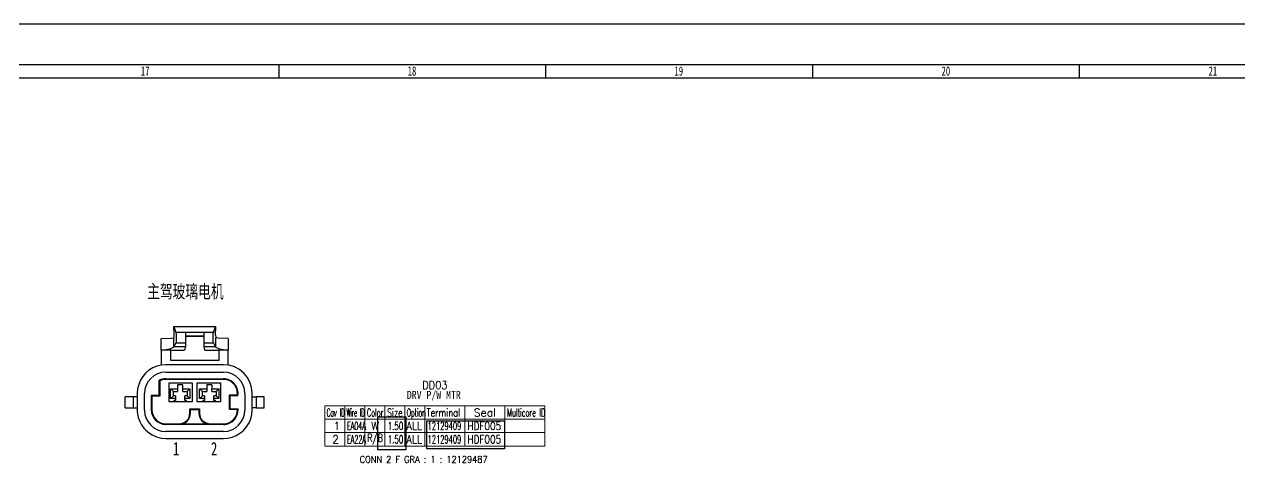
# Model space of a CAD drawing. Header units: inches. Extents: x 47316 to 59086, y 3141 to 11743.
# Drawn here: x 48940.9 to 49396.4, y 8923.1 to 9087.3 of the extents above; entities that cross this region are included whole.
import ezdxf

# ---------------------------------------------------------------- set-up
doc = ezdxf.new("R2010")
doc.units = ezdxf.units.IN
doc.header["$MEASUREMENT"] = 0
doc.styles.add('MtX_SimSun', font='')
doc.styles.get("Standard").update_dxf_attribs({"font": ''})
doc.styles.get('MtX_SimSun').set_extended_font_data('SimSun')
doc.styles.get('Standard').set_extended_font_data('SimSun')

msp = doc.modelspace()

# ---------------------------------------------------------------- linework, layer by layer
at = {"color": 0, "lineweight": -3}
for p, q in [((49694.34, 9087.33), (47316.34, 9087.33)), ((47336.34, 9072.33), (49636.34, 9072.33)), ((49036.34, 9067.33), (49036.34, 9072.33)), ((49136.34, 9067.33), (49136.34, 9072.33)), ((49236.34, 9067.33), (49236.34, 9072.33)), ((49336.34, 9067.33), (49336.34, 9072.33)), ((47336.34, 9067.33), (49674.34, 9067.33)), ((48992.22, 8969.6), (48995.95, 8969.77)), ((48995.95, 8969.77), (48996.77, 8969.86)), ((48996.81, 8969.87), (48996.8, 8969.87)), ((48996.8, 8969.87), (48996.8, 8969.87)), ((48996.82, 8969.92), (48996.81, 8969.88)), ((48996.81, 8969.88), (48996.81, 8969.87)), ((48996.85, 8970.15), (48996.82, 8969.92)), ((48996.86, 8970.87), (48996.85, 8970.15)), ((48997.71, 8971.83), (48997.77, 8971.52)), ((48997.77, 8971.52), (48997.83, 8970.4)), ((48997.83, 8969.37), (48997.78, 8968.46)), ((48997.83, 8970.4), (48997.83, 8969.37)), ((49011.6, 8970.09), (49011.65, 8971.29)), ((49011.63, 8968.84), (49011.6, 8970.09)), ((49011.65, 8971.29), (49011.73, 8971.83)), ((49012.58, 8970.87), (49012.59, 8970.15)), ((49012.59, 8970.15), (49012.62, 8969.92)), ((49012.62, 8969.92), (49012.63, 8969.88)), ((49012.63, 8969.88), (49012.64, 8969.87)), ((49012.64, 8969.87), (49012.64, 8969.87)), ((49012.64, 8969.87), (49012.64, 8969.87)), ((49013.49, 8969.77), (49012.67, 8969.86)), ((49017.22, 8969.6), (49013.49, 8969.77)), ((48997.73, 8968.1), (48997.7, 8968)), ((48997.78, 8968.46), (48997.73, 8968.1)), ((49011.7, 8968.17), (49011.63, 8968.84)), ((49011.75, 8968), (49011.7, 8968.17)), ((48985.28, 8955.42), (48984.4, 8954)), ((48986.29, 8956.61), (48985.28, 8955.42)), ((48987.55, 8957.71), (48986.29, 8956.61)), ((48989.01, 8958.61), (48987.55, 8957.71)), ((48990.56, 8959.26), (48989.01, 8958.61)), ((48992.22, 8959.67), (48990.56, 8959.26)), ((48993.93, 8959.81), (48992.22, 8959.67)), ((48983.74, 8952.43), (48983.34, 8950.78)), ((48984.4, 8954), (48983.74, 8952.43)), ((48983.34, 8950.78), (48983.2, 8949.08)), ((49026.11, 8941.2), (49026.25, 8942.85)), ((48983.28, 8941.53), (48983.59, 8940.02)), ((48983.59, 8940.02), (48984.11, 8938.57)), ((48984.11, 8938.57), (48984.82, 8937.22)), ((48984.82, 8937.22), (48985.72, 8935.98)), ((49024.16, 8936.54), (49025.08, 8938.04)), ((49025.08, 8938.04), (49025.71, 8939.58)), ((49025.71, 8939.58), (49026.11, 8941.2)), ((48985.72, 8935.98), (48986.24, 8935.4)), ((48986.24, 8935.4), (48987.12, 8934.6)), ((48987.12, 8934.6), (48988.1, 8933.89)), ((48988.1, 8933.89), (48988.77, 8933.49)), ((48988.77, 8933.49), (48990.41, 8932.76)), ((48990.41, 8932.76), (48992.15, 8932.31)), ((49017.19, 8932.29), (49018.8, 8932.68)), ((49018.8, 8932.68), (49020.07, 8933.18)), ((49020.07, 8933.18), (49021.27, 8933.84)), ((49021.27, 8933.84), (49022.39, 8934.65)), ((49022.39, 8934.65), (49023.01, 8935.21)), ((49023.01, 8935.21), (49024.16, 8936.54)), ((48992.15, 8932.31), (48993.93, 8932.16)), ((49015.52, 8932.16), (49017.19, 8932.29))]:
    msp.add_line(p, q, dxfattribs=at)
at = {"color": 0, "lineweight": -3, "ltscale": 0.002187}
for p, q in [((48996.79, 8974.12), (48996.96, 8974.12)), ((49012.48, 8974.12), (49012.65, 8974.12))]:
    msp.add_line(p, q, dxfattribs=at)
at = {"color": 0, "lineweight": -3, "ltscale": 0.040658}
for p, q in [((48996.79, 8974.12), (48996.86, 8970.87)), ((49012.58, 8970.87), (49012.65, 8974.12))]:
    msp.add_line(p, q, dxfattribs=at)
at = {"color": 0, "lineweight": -3, "ltscale": 0.193939}
msp.add_line((48996.96, 8974.12), (49012.48, 8974.12), dxfattribs=at)
at = {"color": 0, "lineweight": -3, "ltscale": 0.030101}
for p, q in [((48996.96, 8974.12), (48997.71, 8971.83)), ((49011.73, 8971.83), (49012.48, 8974.12))]:
    msp.add_line(p, q, dxfattribs=at)
at = {"color": 0, "lineweight": -3, "ltscale": 0.054741}
for p, q in [((48992.22, 8965.22), (48992.22, 8969.6)), ((49017.22, 8969.6), (49017.22, 8965.22))]:
    msp.add_line(p, q, dxfattribs=at)
at = {"color": 0, "lineweight": -3, "ltscale": 0.000348626}
for p, q in [((48996.77, 8969.86), (48996.8, 8969.87)), ((49012.64, 8969.87), (49012.67, 8969.86))]:
    msp.add_line(p, q, dxfattribs=at)
at = {"color": 0, "lineweight": -3, "ltscale": 0.043813}
for p, q in [((48996.77, 8969.86), (48996.77, 8966.35)), ((49012.67, 8966.35), (49012.67, 8969.86))]:
    msp.add_line(p, q, dxfattribs=at)
at = {"color": 0, "lineweight": -3, "ltscale": 0.043921}
for p, q in [((49001.22, 8971.83), (48997.71, 8971.83)), ((49011.73, 8971.83), (49008.22, 8971.83))]:
    msp.add_line(p, q, dxfattribs=at)
at = {"color": 0, "lineweight": -3, "ltscale": 0.087411}
for p, q in [((49001.22, 8971.98), (49008.22, 8971.98)), ((49008.22, 8970.52), (49001.22, 8970.52))]:
    msp.add_line(p, q, dxfattribs=at)
at = {"color": 0, "lineweight": -3, "ltscale": 0.00182}
for p, q in [((49001.22, 8971.83), (49001.22, 8971.98)), ((49008.22, 8971.83), (49008.22, 8971.98))]:
    msp.add_line(p, q, dxfattribs=at)
at = {"color": 0, "lineweight": -3, "ltscale": 0.047924}
for p, q in [((49001.22, 8971.83), (49001.22, 8968)), ((49008.22, 8968), (49008.22, 8971.83))]:
    msp.add_line(p, q, dxfattribs=at)
at = {"color": 0, "lineweight": -3, "ltscale": 0.087524}
msp.add_line((49008.22, 8970.38), (49001.22, 8970.38), dxfattribs=at)
at = {"color": 0, "lineweight": -3, "ltscale": 0.04375}
for p, q in [((48995.72, 8965.22), (48992.22, 8965.22)), ((49017.22, 8965.22), (49013.72, 8965.22))]:
    msp.add_line(p, q, dxfattribs=at)
at = {"color": 0, "lineweight": -3, "ltscale": 0.069428}
msp.add_line((48992.22, 8965.22), (48992.22, 8959.67), dxfattribs=at)
at = {"color": 0, "lineweight": -3, "ltscale": 0.065106}
for p, q in [((48995.72, 8965.22), (49000.93, 8965.22)), ((49008.51, 8965.22), (49013.72, 8965.22))]:
    msp.add_line(p, q, dxfattribs=at)
at = {"color": 0, "lineweight": -3, "ltscale": 0.04875}
for p, q in [((48995.72, 8961.32), (48995.72, 8965.22)), ((49013.72, 8965.22), (49013.72, 8961.32))]:
    msp.add_line(p, q, dxfattribs=at)
at = {"color": 0, "lineweight": -3, "ltscale": 0.003202}
for p, q in [((48996.96, 8966.52), (48996.77, 8966.35)), ((49012.67, 8966.35), (49012.48, 8966.52))]:
    msp.add_line(p, q, dxfattribs=at)
at = {"color": 0, "lineweight": -3, "ltscale": 0.020609}
for p, q in [((48997.7, 8968), (48996.96, 8966.52)), ((49011.75, 8968), (49012.48, 8966.52))]:
    msp.add_line(p, q, dxfattribs=at)
at = {"color": 0, "lineweight": -3, "ltscale": 0.053264}
for p, q in [((49001.22, 8966.52), (48996.96, 8966.52)), ((49012.48, 8966.52), (49008.22, 8966.52))]:
    msp.add_line(p, q, dxfattribs=at)
at = {"color": 0, "lineweight": -3, "ltscale": 0.044104}
for p, q in [((48997.7, 8968), (49001.22, 8968)), ((49008.22, 8968), (49011.75, 8968))]:
    msp.add_line(p, q, dxfattribs=at)
at = {"color": 0, "lineweight": -3, "ltscale": 0.016663}
for p, q in [((49001.22, 8966.52), (49000.93, 8965.22)), ((49008.51, 8965.22), (49008.22, 8966.52))]:
    msp.add_line(p, q, dxfattribs=at)
at = {"color": 0, "lineweight": -3, "ltscale": 0.018462}
for p, q in [((49001.22, 8968), (49001.22, 8966.52)), ((49008.22, 8966.52), (49008.22, 8968))]:
    msp.add_line(p, q, dxfattribs=at)
at = {"color": 0, "lineweight": -3, "ltscale": 0.069385}
msp.add_line((49017.22, 8959.67), (49017.22, 8965.22), dxfattribs=at)
at = {"color": 0, "lineweight": -3, "ltscale": 0.225}
msp.add_line((49013.72, 8961.32), (48995.72, 8961.32), dxfattribs=at)
at = {"color": 0, "lineweight": -3, "ltscale": 0.269873}
for p, q in [((49015.52, 8959.81), (48993.93, 8959.81)), ((48993.93, 8932.16), (49015.52, 8932.16))]:
    msp.add_line(p, q, dxfattribs=at)
at = {"color": 0, "lineweight": -3, "ltscale": 0.27}
for p, q in [((48993.93, 8957.05), (49015.53, 8957.05)), ((49015.53, 8934.8), (48993.93, 8934.8))]:
    msp.add_line(p, q, dxfattribs=at)
at = {"color": 0, "lineweight": -3, "ltscale": 0.071476}
msp.add_line((48991.47, 8948.23), (48991.47, 8953.95), dxfattribs=at)
at = {"color": 0, "lineweight": -3, "ltscale": 0.003694}
msp.add_line((48991.47, 8953.95), (48991.72, 8953.8), dxfattribs=at)
at = {"color": 0, "lineweight": -3, "ltscale": 0.072646}
msp.add_line((48991.72, 8953.8), (48991.72, 8947.98), dxfattribs=at)
at = {"color": 0, "lineweight": -3, "ltscale": 0.270001}
for p, q in [((48993.92, 8954.53), (49015.52, 8954.53)), ((49015.52, 8954.28), (48993.92, 8954.28)), ((49015.52, 8937.43), (48993.92, 8937.43))]:
    msp.add_line(p, q, dxfattribs=at)
at = {"color": 0, "lineweight": -3, "ltscale": 0.003131}
for p, q in [((48993.92, 8954.28), (48993.92, 8954.53)), ((49015.52, 8954.53), (49015.52, 8954.28)), ((48988.72, 8942.88), (48988.47, 8942.88)), ((48993.92, 8937.43), (48993.92, 8937.68)), ((49015.52, 8937.68), (49015.52, 8937.43))]:
    msp.add_line(p, q, dxfattribs=at)
at = {"color": 0, "lineweight": -3, "ltscale": 0.1125}
for p, q in [((48995.14, 8945.86), (48995.14, 8953.06)), ((49003.78, 8953.06), (49003.78, 8945.86)), ((49005.7, 8945.86), (49005.7, 8953.06)), ((49014.34, 8953.06), (49014.34, 8945.86))]:
    msp.add_line(p, q, dxfattribs=at)
at = {"color": 0, "lineweight": -3, "ltscale": 0.134998}
msp.add_line((48995.14, 8953.06), (49003.78, 8953.06), dxfattribs=at)
at = {"color": 0, "lineweight": -3, "ltscale": 0.022501}
for p, q in [((48998.34, 8952.26), (48998.34, 8950.82)), ((49000.26, 8950.82), (49000.26, 8952.26)), ((49009.22, 8952.26), (49009.22, 8950.82)), ((49011.14, 8952.26), (49011.14, 8950.82))]:
    msp.add_line(p, q, dxfattribs=at)
at = {"color": 0, "lineweight": -3, "ltscale": 0.029999}
msp.add_line((49000.26, 8952.26), (48998.34, 8952.26), dxfattribs=at)
at = {"color": 0, "lineweight": -3, "ltscale": 0.135001}
msp.add_line((49005.7, 8953.06), (49014.34, 8953.06), dxfattribs=at)
at = {"color": 0, "lineweight": -3, "ltscale": 0.030002}
msp.add_line((49011.14, 8952.26), (49009.22, 8952.26), dxfattribs=at)
at = {"color": 0, "lineweight": -3, "ltscale": 0.0375}
for p, q in [((48981.72, 8947.77), (48978.72, 8947.78)), ((48991.47, 8948.23), (48988.47, 8948.23)), ((48991.72, 8947.98), (48988.72, 8947.98)), ((49030.72, 8947.78), (49027.72, 8947.77)), ((48978.72, 8943.67), (48981.72, 8943.68)), ((49027.72, 8943.68), (49030.72, 8943.67))]:
    msp.add_line(p, q, dxfattribs=at)
at = {"color": 0, "lineweight": -3, "ltscale": 0.051309}
for p, q in [((48978.72, 8943.67), (48978.72, 8947.78)), ((49030.72, 8943.67), (49030.72, 8947.78))]:
    msp.add_line(p, q, dxfattribs=at)
at = {"color": 0, "lineweight": -3, "ltscale": 0.01844}
for p, q in [((48983.2, 8947.81), (48981.72, 8947.81)), ((49026.25, 8947.81), (49027.72, 8947.81)), ((48981.72, 8943.63), (48983.2, 8943.63)), ((49027.72, 8943.63), (49026.25, 8943.63))]:
    msp.add_line(p, q, dxfattribs=at)
at = {"color": 0, "lineweight": -3, "ltscale": 0.052269}
for p, q in [((48981.72, 8947.81), (48981.72, 8943.63)), ((49027.72, 8947.81), (49027.72, 8943.63))]:
    msp.add_line(p, q, dxfattribs=at)
at = {"color": 0, "lineweight": -3, "ltscale": 0.076723}
for p, q in [((48983.2, 8949.02), (48983.2, 8942.88)), ((49026.25, 8942.88), (49026.25, 8949.02))]:
    msp.add_line(p, q, dxfattribs=at)
at = {"color": 0, "lineweight": -3, "ltscale": 0.0775}
for p, q in [((48985.91, 8942.82), (48985.91, 8949.02)), ((49023.56, 8949.02), (49023.56, 8942.82))]:
    msp.add_line(p, q, dxfattribs=at)
at = {"color": 0, "lineweight": -3, "ltscale": 0.066881}
msp.add_line((48988.47, 8948.23), (48988.47, 8942.88), dxfattribs=at)
at = {"color": 0, "lineweight": -3, "ltscale": 0.004428}
for p, q in [((48988.47, 8948.23), (48988.72, 8947.98)), ((48991.72, 8947.98), (48991.47, 8948.23)), ((49017.72, 8948.47), (49017.97, 8948.22)), ((49017.72, 8942.97), (49017.97, 8943.22))]:
    msp.add_line(p, q, dxfattribs=at)
at = {"color": 0, "lineweight": -3, "ltscale": 0.06375}
msp.add_line((48988.72, 8947.98), (48988.72, 8942.88), dxfattribs=at)
at = {"color": 0, "lineweight": -3, "ltscale": 0.0575}
for p, q in [((48995.7, 8947.14), (48995.7, 8950.82)), ((49002.9, 8950.82), (49002.9, 8947.14)), ((49006.58, 8947.14), (49006.58, 8950.82)), ((49013.78, 8950.82), (49013.78, 8947.14))]:
    msp.add_line(p, q, dxfattribs=at)
at = {"color": 0, "lineweight": -3, "ltscale": 0.041251}
for p, q in [((48995.7, 8950.82), (48998.34, 8950.82)), ((49000.26, 8950.82), (49002.9, 8950.82)), ((49006.58, 8950.82), (49009.22, 8950.82))]:
    msp.add_line(p, q, dxfattribs=at)
at = {"color": 0, "lineweight": -3, "ltscale": 0.022982}
for p, q in [((48996.74, 8949.78), (48995.7, 8950.82)), ((49001.86, 8949.78), (49002.9, 8950.82)), ((49007.62, 8949.78), (49006.58, 8950.82))]:
    msp.add_line(p, q, dxfattribs=at)
at = {"color": 0, "lineweight": -3, "ltscale": 0.022981}
for p, q in [((48996.74, 8948.18), (48995.7, 8947.14)), ((49001.86, 8948.18), (49002.9, 8947.14)), ((49007.62, 8948.18), (49006.58, 8947.14))]:
    msp.add_line(p, q, dxfattribs=at)
at = {"color": 0, "lineweight": -3, "ltscale": 0.028751}
for p, q in [((48997.54, 8947.14), (48995.7, 8947.14)), ((49002.9, 8947.14), (49001.06, 8947.14)), ((49008.42, 8947.14), (49006.58, 8947.14))]:
    msp.add_line(p, q, dxfattribs=at)
at = {"color": 0, "lineweight": -3, "ltscale": 0.025}
for p, q in [((48996.74, 8948.18), (48996.74, 8949.78)), ((48996.74, 8949.78), (48998.34, 8949.78)), ((49000.26, 8949.78), (49001.86, 8949.78)), ((49001.86, 8949.78), (49001.86, 8948.18)), ((49007.62, 8948.18), (49007.62, 8949.78)), ((49007.62, 8949.78), (49009.22, 8949.78)), ((49011.14, 8949.78), (49012.74, 8949.78)), ((49012.74, 8949.78), (49012.74, 8948.18))]:
    msp.add_line(p, q, dxfattribs=at)
at = {"color": 0, "lineweight": -3, "ltscale": 0.0125}
for p, q in [((48997.54, 8948.18), (48996.74, 8948.18)), ((49001.86, 8948.18), (49001.06, 8948.18)), ((49008.42, 8948.18), (49007.62, 8948.18)), ((49012.74, 8948.18), (49011.94, 8948.18))]:
    msp.add_line(p, q, dxfattribs=at)
at = {"color": 0, "lineweight": -3, "ltscale": 0.008749}
for p, q in [((48996.9, 8946.42), (48996.9, 8945.86)), ((49001.7, 8945.86), (49001.7, 8946.42)), ((49007.78, 8946.42), (49007.78, 8945.86)), ((49012.58, 8945.86), (49012.58, 8946.42))]:
    msp.add_line(p, q, dxfattribs=at)
at = {"color": 0, "lineweight": -3, "ltscale": 0.010001}
for p, q in [((48997.54, 8946.42), (48996.9, 8946.42)), ((49001.7, 8946.42), (49001.06, 8946.42)), ((49008.42, 8946.42), (49007.78, 8946.42))]:
    msp.add_line(p, q, dxfattribs=at)
at = {"color": 0, "lineweight": -3, "ltscale": 0.016249}
for p, q in [((48997.54, 8948.18), (48997.54, 8947.14)), ((49001.06, 8947.14), (49001.06, 8948.18)), ((49008.42, 8948.18), (49008.42, 8947.14)), ((49011.94, 8947.14), (49011.94, 8948.18))]:
    msp.add_line(p, q, dxfattribs=at)
at = {"color": 0, "lineweight": -3, "ltscale": 0.01125}
for p, q in [((48997.54, 8947.14), (48997.54, 8946.42)), ((49001.06, 8946.42), (49001.06, 8947.14)), ((49008.42, 8947.14), (49008.42, 8946.42)), ((49011.94, 8946.42), (49011.94, 8947.14))]:
    msp.add_line(p, q, dxfattribs=at)
at = {"color": 0, "lineweight": -3, "ltscale": 0.016251}
for p, q in [((48998.34, 8950.82), (48998.34, 8949.78)), ((49000.26, 8949.78), (49000.26, 8950.82)), ((49009.22, 8950.82), (49009.22, 8949.78)), ((49011.14, 8949.78), (49011.14, 8950.82))]:
    msp.add_line(p, q, dxfattribs=at)
at = {"color": 0, "lineweight": -3, "ltscale": 0.041248}
msp.add_line((49011.14, 8950.82), (49013.78, 8950.82), dxfattribs=at)
at = {"color": 0, "lineweight": -3, "ltscale": 0.028748}
msp.add_line((49013.78, 8947.14), (49011.94, 8947.14), dxfattribs=at)
at = {"color": 0, "lineweight": -3, "ltscale": 0.009998}
msp.add_line((49012.58, 8946.42), (49011.94, 8946.42), dxfattribs=at)
at = {"color": 0, "lineweight": -3, "ltscale": 0.02298}
msp.add_line((49012.74, 8949.78), (49013.78, 8950.82), dxfattribs=at)
at = {"color": 0, "lineweight": -3, "ltscale": 0.022979}
msp.add_line((49012.74, 8948.18), (49013.78, 8947.14), dxfattribs=at)
at = {"color": 0, "lineweight": -3, "ltscale": 0.037051}
msp.add_line((49017.72, 8948.47), (49020.69, 8948.47), dxfattribs=at)
at = {"color": 0, "lineweight": -3, "ltscale": 0.06875}
msp.add_line((49017.72, 8942.97), (49017.72, 8948.47), dxfattribs=at)
at = {"color": 0, "lineweight": -3, "ltscale": 0.036646}
msp.add_line((49017.97, 8948.22), (49020.9, 8948.22), dxfattribs=at)
at = {"color": 0, "lineweight": -3, "ltscale": 0.062489}
msp.add_line((49017.97, 8943.22), (49017.97, 8948.22), dxfattribs=at)
at = {"color": 0, "lineweight": -3, "ltscale": 0.00415}
msp.add_line((49020.9, 8948.22), (49020.69, 8948.47), dxfattribs=at)
at = {"color": 0, "lineweight": -3, "ltscale": 0.027499}
msp.add_line((48996.9, 8945.86), (48995.14, 8945.86), dxfattribs=at)
at = {"color": 0, "lineweight": -3, "ltscale": 0.075}
for p, q in [((49001.7, 8945.86), (48996.9, 8945.86)), ((49012.58, 8945.86), (49007.78, 8945.86))]:
    msp.add_line(p, q, dxfattribs=at)
at = {"color": 0, "lineweight": -3, "ltscale": 0.032498}
for p, q in [((49003.78, 8945.86), (49001.7, 8945.86)), ((49007.78, 8945.86), (49005.7, 8945.86))]:
    msp.add_line(p, q, dxfattribs=at)
at = {"color": 0, "lineweight": -3, "ltscale": 0.02}
for p, q in [((49002.92, 8941.68), (49002.92, 8943.28)), ((49006.52, 8943.28), (49006.52, 8941.68))]:
    msp.add_line(p, q, dxfattribs=at)
at = {"color": 0, "lineweight": -3, "ltscale": 0.045001}
msp.add_line((49002.92, 8943.28), (49006.52, 8943.28), dxfattribs=at)
at = {"color": 0, "lineweight": -3, "ltscale": 0.003857}
for p, q in [((49002.92, 8943.28), (49003.14, 8943.07)), ((49006.52, 8943.28), (49006.3, 8943.07))]:
    msp.add_line(p, q, dxfattribs=at)
at = {"color": 0, "lineweight": -3, "ltscale": 0.017273}
for p, q in [((49003.14, 8941.68), (49003.14, 8943.07)), ((49006.3, 8943.07), (49006.3, 8941.68))]:
    msp.add_line(p, q, dxfattribs=at)
at = {"color": 0, "lineweight": -3, "ltscale": 0.039545}
msp.add_line((49003.14, 8943.07), (49006.3, 8943.07), dxfattribs=at)
at = {"color": 0, "lineweight": -3, "ltscale": 0.027502}
msp.add_line((49014.34, 8945.86), (49012.58, 8945.86), dxfattribs=at)
at = {"color": 0, "lineweight": -3, "ltscale": 0.037491}
msp.add_line((49020.72, 8942.97), (49017.72, 8942.97), dxfattribs=at)
at = {"color": 0, "lineweight": -3, "ltscale": 0.037367}
msp.add_line((49017.97, 8943.22), (49020.96, 8943.22), dxfattribs=at)
at = {"color": 0, "lineweight": -3, "ltscale": 0.004342}
msp.add_line((49020.96, 8943.22), (49020.72, 8942.97), dxfattribs=at)
at = {"color": 0, "linetype": 'Continuous', "lineweight": 15}
for p, q in [((49053.5, 8944.34), (49136, 8944.34)), ((49053.5, 8939.34), (49053.5, 8944.34)), ((49053.5, 8939.34), (49136, 8939.34))]:
    msp.add_line(p, q, dxfattribs=at)
at = {"color": 7, "linetype": 'Continuous', "lineweight": 15}
for p, q in [((49061, 8939.34), (49061, 8944.34)), ((49068.5, 8939.34), (49068.5, 8944.34)), ((49076, 8939.34), (49076, 8944.34)), ((49083.5, 8939.34), (49083.5, 8944.34)), ((49091, 8939.34), (49091, 8944.34)), ((49106, 8939.34), (49106, 8944.34)), ((49121, 8939.34), (49121, 8944.34)), ((49136, 8939.34), (49136, 8944.34))]:
    msp.add_line(p, q, dxfattribs=at)
at = {"color": 0, "lineweight": -3, "ltscale": 0.0625}
for p, q in [((48993.92, 8937.68), (48998.92, 8937.68)), ((49010.52, 8937.68), (49015.52, 8937.68))]:
    msp.add_line(p, q, dxfattribs=at)
at = {"color": 0, "lineweight": -3, "ltscale": 0.002728}
for p, q in [((48998.92, 8937.68), (48998.92, 8937.47)), ((49003.14, 8941.68), (49002.92, 8941.68)), ((49006.52, 8941.68), (49006.3, 8941.68)), ((49010.52, 8937.47), (49010.52, 8937.68))]:
    msp.add_line(p, q, dxfattribs=at)
at = {"color": 0, "lineweight": -3, "ltscale": 0.145001}
msp.add_line((49010.52, 8937.47), (48998.92, 8937.47), dxfattribs=at)
at = {"color": 102, "linetype": 'Continuous', "lineweight": 15}
for p, q in [((49061, 8934.34), (49061, 8939.34)), ((49068.5, 8934.34), (49068.5, 8939.34)), ((49076, 8934.34), (49076, 8939.34)), ((49083.5, 8934.34), (49083.5, 8939.34)), ((49091, 8934.34), (49091, 8939.34)), ((49106, 8934.34), (49106, 8939.34)), ((49121, 8934.34), (49121, 8939.34)), ((49061, 8929.34), (49061, 8934.34)), ((49068.5, 8929.34), (49068.5, 8934.34)), ((49076, 8929.34), (49076, 8934.34)), ((49083.5, 8929.34), (49083.5, 8934.34)), ((49091, 8929.34), (49091, 8934.34)), ((49106, 8929.34), (49106, 8934.34)), ((49121, 8929.34), (49121, 8934.34))]:
    msp.add_line(p, q, dxfattribs=at)
at = {"color": 1, "lineweight": 30}
for p, q in [((49073.33, 8940.29), (49083.9, 8940.29)), ((49073.33, 8927.92), (49073.33, 8940.29)), ((49083.9, 8940.29), (49083.9, 8927.92)), ((49091.74, 8938.82), (49120.84, 8938.82)), ((49091.74, 8928.26), (49091.74, 8938.82)), ((49120.84, 8938.82), (49120.84, 8928.26)), ((49120.84, 8928.26), (49091.74, 8928.26)), ((49083.9, 8927.92), (49073.33, 8927.92))]:
    msp.add_line(p, q, dxfattribs=at)
at = {"color": 0, "linetype": 'Continuous', "lineweight": 15}
for points in [[(49053.5, 8934.34), (49053.5, 8939.34), (49136, 8939.34), (49136, 8934.34)], [(49053.5, 8929.34), (49053.5, 8934.34), (49136, 8934.34), (49136, 8929.34)]]:
    msp.add_lwpolyline(points, close=True, dxfattribs=at)
at = {"color": 0, "lineweight": -3}
for centre, radius, start, end in [((48993.93, 8949.02), 8.02, 90, 180), ((49015.52, 8949.08), 10.72, 0, 90), ((49015.53, 8949.02), 8.02, 0, 90), ((48993.92, 8949.08), 5.45, 90, 116.7173), ((48993.92, 8949.08), 5.2, 90.0001, 115.0289), ((49015.52, 8949.08), 5.45, 350.9167, 90), ((49015.52, 8949.08), 5.2, 353.2633, 90), ((48993.92, 8942.88), 10.72, 180.3322, 187.2628), ((48993.93, 8942.82), 8.02, 180, 270), ((48993.92, 8942.88), 5.45, 180, 270), ((48993.92, 8942.88), 5.2, 179.9999, 270.0001), ((49015.52, 8942.88), 5.45, 270, 3.5813), ((49015.52, 8942.88), 5.2, 269.9999, 0.9919), ((49015.53, 8942.82), 8.02, 270, 0), ((48998.92, 8941.68), 4, 270, 360), ((48998.92, 8941.68), 4.22, 270, 360), ((49010.52, 8941.68), 4.22, 180, 270), ((49010.52, 8941.68), 4, 180, 270)]:
    msp.add_arc(centre, radius, start, end, dxfattribs=at)
for centre, start_param, end_param in [((48960.92, 8966.59), 5.767472, 6.198375), ((49048.52, 8966.59), 3.226403, 3.657306)]:
    msp.add_ellipse(centre, major_axis=(35.98, 0), ratio=0.076943, start_param=start_param, end_param=end_param, dxfattribs=at)

# ---------------------------------------------------------------- texts
at = {"color": 0, "lineweight": -3, "style": 'MtX_SimSun', "width": 0.7}
for s, height, p in [('17', 3.4, (48984.54, 9068.13)), ('18', 3.4, (49084.54, 9068.13)), ('19', 3.4, (49184.54, 9068.13)), ('20', 3.4, (49284.64, 9068.13)), ('21', 3.4, (49384.72, 9068.13)), ('主驾玻璃电机', 5, (48986.91, 8984.74)), ('1', 5, (48996.57, 8925.81)), ('2', 5, (49010.8, 8925.81))]:
    msp.add_text(s, height=height, dxfattribs=at).set_placement(p)
at = {"color": 6, "linetype": 'Continuous', "lineweight": 20, "char_height": 3, "attachment_point": 1}
for s, insert, width in [('\\Fromans.shx;\\W0.9000000000;\\T1.0000000000;\\o\\lDD03', (49090, 8953.66), 10.5429), ('\\f黑体|b0|i0|c1|p0;\\W0.9000000000;\\T1.0000000000;\\o\\lDRV P/W MTR', (49084.24, 8950.01), 21.3573)]:
    msp.add_mtext(s, dxfattribs=dict(at, insert=insert, width=width))
at = {"color": 7, "linetype": 'Continuous', "lineweight": 15, "char_height": 3, "attachment_point": 1}
for s, insert, width in [('\\Fromans.shx;\\W0.4292452830;\\T1.0000000000;\\o\\lCav ID', (49054.19, 8943.34), 6.5), ('\\Fromans.shx;\\W0.4026548673;\\T1.0000000000;\\o\\lWire ID', (49061.62, 8943.34), 6.5), ('\\Fromans.shx;\\W0.5687500000;\\T1.0000000000;\\o\\lColor', (49069.25, 8943.34), 6.5), ('\\Fromans.shx;\\W0.7222222222;\\T1.0000000000;\\o\\lSize', (49076.81, 8943.34), 6.5), ('\\Fromans.shx;\\W0.4595959596;\\T1.0000000000;\\o\\lOption', (49084.2, 8943.34), 6.5), ('\\Fromans.shx;\\W0.7480916031;\\T1.0000000000;\\o\\lTerminal', (49091.61, 8943.34), 14), ('\\Fromans.shx;\\W1.0000000000;\\T1.0000000000;\\o\\lSeal', (49109.29, 8943.34), 9.2857), ('\\Fromans.shx;\\W0.5185185185;\\T1.0000000000;\\o\\lMulticore ID', (49121.8, 8943.34), 14), ('\\Fromans.shx;\\W1.0000000000;\\T1.0000000000;\\o\\l1', (49056.68, 8938.34), 2.8571), ('\\Fromans.shx;\\W1.0000000000;\\T1.0000000000;\\o\\l2', (49056.25, 8933.34), 2.8571)]:
    msp.add_mtext(s, dxfattribs=dict(at, insert=insert, width=width))
at = {"color": 21, "linetype": 'Continuous', "lineweight": 15, "char_height": 3, "attachment_point": 1}
for s, insert, width in [('\\Fromans.shx;\\W0.4789473684;\\T1.0000000000;\\o\\lEA04A', (49061.78, 8938.34), 6.5), ('\\Fromans.shx;\\W0.6500000000;\\T1.0000000000;\\o\\l1.50', (49077.06, 8938.34), 6.5), ('\\Fromans.shx;\\W0.6125000000;\\T1.0000000000;\\o\\l12129409', (49092.03, 8938.34), 14), ('\\Fromans.shx;\\W0.4789473684;\\T1.0000000000;\\o\\lEA22A', (49061.78, 8933.34), 6.5), ('\\Fromans.shx;\\W0.6500000000;\\T1.0000000000;\\o\\l1.50', (49077.06, 8933.34), 6.5), ('\\Fromans.shx;\\W0.6125000000;\\T1.0000000000;\\o\\l12129409', (49092.03, 8933.34), 14)]:
    msp.add_mtext(s, dxfattribs=dict(at, insert=insert, width=width))
at = {"color": 140, "linetype": 'Continuous', "lineweight": 15, "char_height": 3, "attachment_point": 1}
for s, insert, width in [('\\Fromans.shx;\\W1.0000000000;\\T1.0000000000;\\o\\lW', (49070.82, 8938.34), 3.4286), ('\\Fromans.shx;\\W0.8750000000;\\T1.0000000000;\\o\\lALL', (49084.13, 8938.34), 6.5), ('\\Fromans.shx;\\W0.8099173554;\\T1.0000000000;\\o\\lHDF005', (49106.97, 8938.34), 14), ('\\Fromans.shx;\\W0.7109375000;\\T1.0000000000;\\o\\lR/B', (49069.41, 8933.91), 6.5), ('\\Fromans.shx;\\W0.8750000000;\\T1.0000000000;\\o\\lALL', (49084.13, 8933.34), 6.5), ('\\Fromans.shx;\\W0.8099173554;\\T1.0000000000;\\o\\lHDF005', (49106.97, 8933.34), 14)]:
    msp.add_mtext(s, dxfattribs=dict(at, insert=insert, width=width))
at = {"color": 42, "linetype": 'Continuous', "lineweight": 15, "insert": (49066.57, 8925.59), "char_height": 2.5, "width": 57, "attachment_point": 1}
msp.add_mtext('\\Fromans.shx;\\W0.9000000000;\\T1.0000000000;\\o\\lCONN 2 F GRA : 1 : 12129487', dxfattribs=at)

doc.saveas('drawing.dxf')
